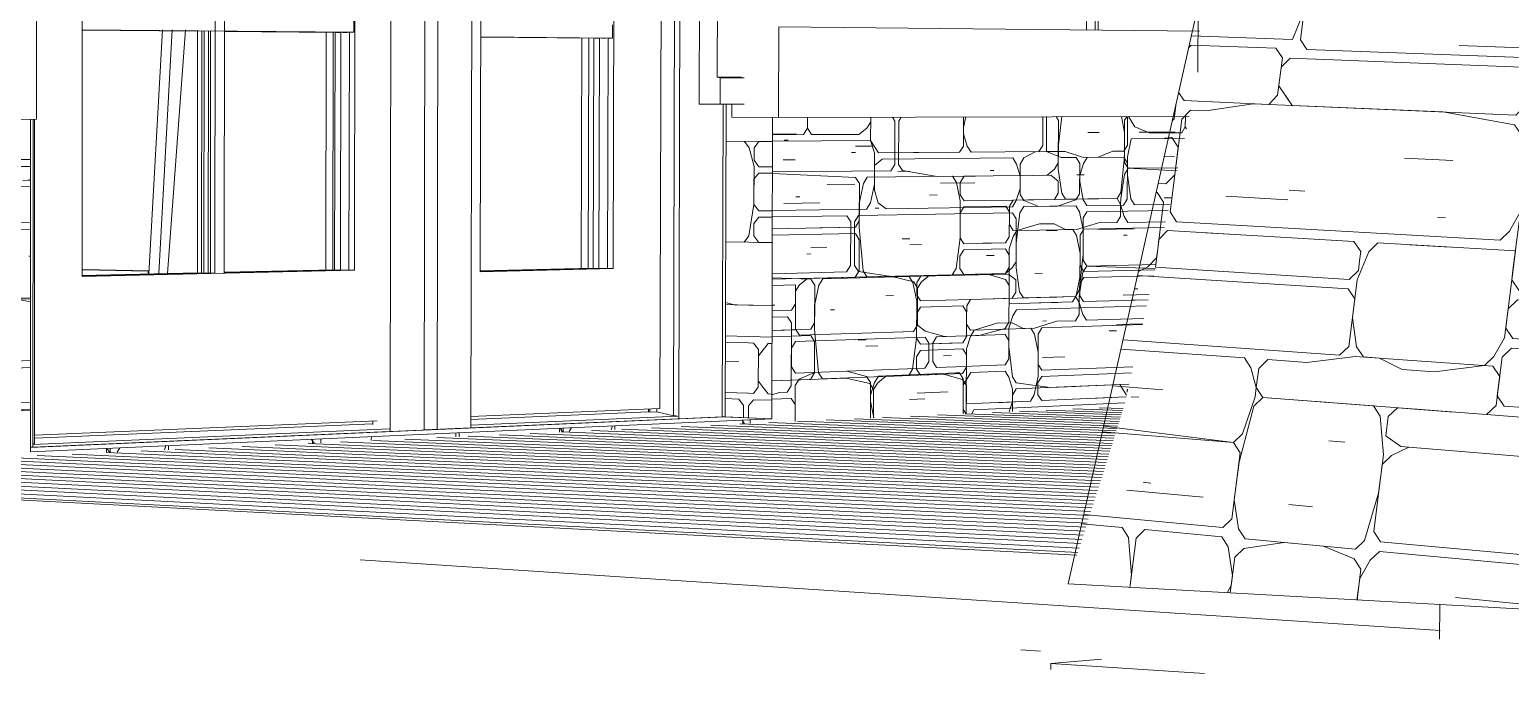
# Model space of a CAD drawing. Header units: inches. Extents: x 490.8 to 498.2, y -67.1 to -6.9.
# Drawn here: x 494.7023 to 494.9301, y -56.2686 to -56.1696 of the extents above; entities that cross this region are included whole.
import ezdxf

# ---------------------------------------------------------------- set-up
doc = ezdxf.new("R2010")
doc.units = ezdxf.units.IN
doc.header["$MEASUREMENT"] = 0
for name, color, linetype, lineweight in [('A-DOOR', 31, 'Continuous', 13), ('A-DOOR-FRAM', 31, 'Continuous', 9), ('A-DOOR-GLAZ', 31, 'Continuous', 9), ('A-FLOR', 192, 'Continuous', 13), ('A-FLOR-PATT', 8, 'Continuous', 13), ('A-GLAZ', 151, 'Continuous', 13), ('A-PART', 2, 'Continuous', 9), ('A-WALL', 113, 'Continuous', 13), ('A-WALL-PATT', 111, 'Continuous', 13), ('C-TOPO', 7, 'Continuous', 9), ('I-FURN', 30, 'Continuous', 9), ('L-SITE-WALL', 31, 'Continuous', 13), ('S-COLS', 52, 'Continuous', 9), ('S-FNDN', 32, 'Continuous', 13)]:
    doc.layers.add(name, color=color, linetype=linetype, lineweight=lineweight)

# ---------------------------------------------------------------- blocks, each defined once
blk = doc.blocks.new('FP_35-Back Patio1')
at = {"layer": 'A-FLOR-PATT', "lineweight": 9}
for p, q in [((64.78978, -56.22945), (64.83016, -56.23095)), ((64.7941, -56.22925), (64.83027, -56.23059)), ((64.79838, -56.22906), (64.83038, -56.23024)), ((64.80263, -56.22887), (64.83049, -56.22988)), ((64.80684, -56.22868), (64.8306, -56.22954)), ((64.81102, -56.22849), (64.83071, -56.2292)), ((64.81517, -56.2283), (64.83082, -56.22886)), ((64.81929, -56.22811), (64.83092, -56.22853)), ((64.82338, -56.22793), (64.83103, -56.2282)), ((64.82743, -56.22775), (64.83113, -56.22788)), ((64.73993, -56.2317), (64.82878, -56.23531)), ((64.74465, -56.23148), (64.82891, -56.23488)), ((64.74933, -56.23127), (64.82905, -56.23446)), ((64.75397, -56.23106), (64.82918, -56.23405)), ((64.75858, -56.23086), (64.82931, -56.23364)), ((64.76314, -56.23065), (64.82943, -56.23324)), ((64.76767, -56.23044), (64.82956, -56.23284)), ((64.77217, -56.23024), (64.82968, -56.23245)), ((64.77662, -56.23004), (64.8298, -56.23207)), ((64.78104, -56.22984), (64.82992, -56.23169)), ((64.78543, -56.22964), (64.83004, -56.23132)), ((64.69047, -56.23393), (64.8273, -56.23997)), ((64.69561, -56.2337), (64.82746, -56.23946)), ((64.7007, -56.23347), (64.82762, -56.23897)), ((64.70575, -56.23324), (64.82777, -56.23849)), ((64.71076, -56.23301), (64.82792, -56.23801)), ((64.71573, -56.23279), (64.82807, -56.23754)), ((64.72065, -56.23257), (64.82822, -56.23708)), ((64.72553, -56.23235), (64.82836, -56.23663)), ((64.73037, -56.23213), (64.8285, -56.23618)), ((64.73517, -56.23191), (64.82864, -56.23574)), ((64.63651, -56.23637), (64.82555, -56.24549)), ((64.64213, -56.23611), (64.82574, -56.24489)), ((64.64769, -56.23586), (64.82593, -56.2443)), ((64.65321, -56.23561), (64.82611, -56.24373)), ((64.65867, -56.23537), (64.82629, -56.24316)), ((64.66409, -56.23512), (64.82647, -56.2426)), ((64.66946, -56.23488), (64.82664, -56.24206)), ((64.67478, -56.23464), (64.82681, -56.24152)), ((64.68006, -56.2344), (64.82698, -56.24099)), ((64.68529, -56.23417), (64.82714, -56.24048)), ((64.59528, -56.23819), (64.82412, -56.25001)), ((64.60172, -56.23794), (64.82434, -56.24932)), ((64.60765, -56.23767), (64.82455, -56.24865)), ((64.61353, -56.23741), (64.82476, -56.24799)), ((64.61936, -56.23714), (64.82496, -56.24735)), ((64.62513, -56.23688), (64.82516, -56.24672)), ((64.63085, -56.23662), (64.82536, -56.2461))]:
    blk.add_line(p, q, dxfattribs=at)
blk = doc.blocks.new('FP_40-Back Patio1')
at = {"layer": 'A-WALL-PATT', "lineweight": 9}
for p, q in [((64.78254, -56.18312), (64.78254, -56.18481)), ((64.79167, -56.18477), (64.79228, -56.18381)), ((64.79228, -56.18309), (64.79227, -56.18669)), ((64.79228, -56.18309), (64.79228, -56.18381)), ((64.80656, -56.18306), (64.80654, -56.18755)), ((64.8069, -56.18305), (64.80656, -56.18471)), ((64.81874, -56.18746), (64.81876, -56.18302)), ((64.81933, -56.18302), (64.81931, -56.18839)), ((64.83179, -56.18299), (64.83178, -56.18738)), ((64.83193, -56.18299), (64.83235, -56.18368)), ((64.83235, -56.18368), (64.83291, -56.1846)), ((64.84068, -56.18297), (64.84067, -56.18457)), ((64.78192, -56.18578), (64.7772, -56.1858)), ((64.78254, -56.18481), (64.78192, -56.18578)), ((64.78254, -56.18481), (64.78315, -56.18577)), ((64.79046, -56.18574), (64.78315, -56.18577)), ((64.79167, -56.18477), (64.79046, -56.18574)), ((64.80656, -56.18471), (64.80655, -56.18566)), ((64.80655, -56.18566), (64.80713, -56.18754)), ((64.83513, -56.18551), (64.83291, -56.1846)), ((64.84012, -56.18549), (64.83513, -56.18551)), ((64.84067, -56.18457), (64.84012, -56.18549)), ((64.84067, -56.18457), (64.84086, -56.18489)), ((64.77719, -56.18677), (64.79227, -56.18669)), ((64.79227, -56.18669), (64.79346, -56.18859)), ((64.79227, -56.18669), (64.79286, -56.1886)), ((64.79346, -56.18859), (64.80595, -56.1885)), ((64.80595, -56.1885), (64.79885, -56.18855)), ((64.80654, -56.18755), (64.80595, -56.1885)), ((64.80713, -56.18754), (64.80771, -56.18848)), ((64.80771, -56.18848), (64.81816, -56.1884)), ((64.81758, -56.18841), (64.81585, -56.18936)), ((64.81931, -56.18839), (64.81758, -56.18841)), ((64.81758, -56.18841), (64.81816, -56.1884)), ((64.81816, -56.1884), (64.81874, -56.18746)), ((64.81931, -56.18839), (64.82217, -56.18837)), ((64.82159, -56.18931), (64.81931, -56.18839)), ((64.82217, -56.18837), (64.82501, -56.18928)), ((64.82727, -56.18926), (64.82953, -56.18832)), ((64.82953, -56.18832), (64.83121, -56.1883)), ((64.83121, -56.1883), (64.83178, -56.18738)), ((64.83234, -56.18645), (64.83177, -56.18922)), ((64.83234, -56.18645), (64.84052, -56.1864)), ((64.65809, -56.18962), (64.66307, -56.18958)), ((64.65885, -56.19069), (64.66307, -56.19066)), ((64.77882, -56.18967), (64.78068, -56.18966)), ((64.79286, -56.1886), (64.79284, -56.19338)), ((64.79285, -56.19051), (64.79284, -56.19434)), ((64.79406, -56.18954), (64.79285, -56.19051)), ((64.79406, -56.18954), (64.81412, -56.18937)), ((64.81412, -56.18937), (64.81469, -56.19031)), ((64.81469, -56.19031), (64.81526, -56.19217)), ((64.81527, -56.1903), (64.81525, -56.19499)), ((64.81527, -56.1903), (64.81585, -56.18936)), ((64.82387, -56.18929), (64.82159, -56.18931)), ((64.82387, -56.18929), (64.82443, -56.19021)), ((64.82441, -56.19486), (64.82443, -56.19021)), ((64.825, -56.19021), (64.82443, -56.19207)), ((64.825, -56.19021), (64.82557, -56.18928)), ((64.82501, -56.18928), (64.82727, -56.18926)), ((64.83121, -56.18923), (64.82557, -56.18928)), ((64.83121, -56.18923), (64.83176, -56.19015)), ((64.83174, -56.19568), (64.83176, -56.19015)), ((64.83177, -56.18922), (64.83176, -56.19199)), ((64.83734, -56.18918), (64.839, -56.18916)), ((64.66189, -56.19281), (64.66307, -56.1928)), ((64.79645, -56.19143), (64.79825, -56.19141)), ((64.81063, -56.19129), (64.81121, -56.19128)), ((64.81526, -56.19217), (64.81526, -56.19405)), ((64.82443, -56.19207), (64.82442, -56.193)), ((64.82442, -56.193), (64.82498, -56.19578)), ((64.83176, -56.19199), (64.8323, -56.19567)), ((64.78557, -56.19347), (64.78982, -56.19342)), ((64.79284, -56.19338), (64.79223, -56.19626)), ((64.79284, -56.19434), (64.79344, -56.19624)), ((64.80299, -56.19326), (64.80828, -56.1932)), ((64.81526, -56.19405), (64.81467, -56.19593)), ((64.81525, -56.19499), (64.81583, -56.19591)), ((64.82384, -56.1958), (64.82441, -56.19486)), ((64.77716, -56.19745), (64.79163, -56.19723)), ((64.79223, -56.19626), (64.79163, -56.19723)), ((64.79344, -56.19624), (64.79464, -56.19718)), ((64.79464, -56.19718), (64.81409, -56.19688)), ((64.81467, -56.19593), (64.81409, -56.19688)), ((64.81524, -56.1978), (64.81582, -56.19685)), ((64.82384, -56.19673), (64.81582, -56.19685)), ((64.81583, -56.19591), (64.81812, -56.19682)), ((64.81812, -56.19682), (64.82099, -56.19677)), ((64.82099, -56.19677), (64.82384, -56.1958)), ((64.82384, -56.19673), (64.8244, -56.19765)), ((64.8244, -56.19765), (64.82496, -56.20042)), ((64.82497, -56.19857), (64.82554, -56.19763)), ((64.82498, -56.19578), (64.82554, -56.1967)), ((64.82554, -56.1967), (64.83118, -56.19661)), ((64.82554, -56.19763), (64.83803, -56.19742)), ((64.83118, -56.19661), (64.83174, -56.19568)), ((64.83285, -56.19659), (64.8323, -56.19567)), ((64.83285, -56.19659), (64.83824, -56.1965)), ((64.65961, -56.19928), (64.66307, -56.19923)), ((64.77716, -56.19842), (64.7886, -56.19824)), ((64.7886, -56.19824), (64.7892, -56.19919)), ((64.7892, -56.19919), (64.78918, -56.2059)), ((64.7898, -56.19917), (64.78978, -56.20589)), ((64.79041, -56.19821), (64.7898, -56.19917)), ((64.79041, -56.19821), (64.81408, -56.19782)), ((64.81408, -56.19782), (64.81466, -56.19874)), ((64.81466, -56.19874), (64.81463, -56.20531)), ((64.81524, -56.1978), (64.81464, -56.20249)), ((64.82494, -56.20506), (64.82497, -56.19857)), ((64.65427, -56.20044), (64.66306, -56.2003)), ((64.81926, -56.20053), (64.82097, -56.2005)), ((64.82496, -56.20042), (64.82494, -56.20413)), ((64.82722, -56.20038), (64.83284, -56.20027)), ((64.83115, -56.20123), (64.83171, -56.20122)), ((64.78247, -56.20413), (64.78309, -56.20412)), ((64.78309, -56.20315), (64.78554, -56.2031)), ((64.81464, -56.20249), (64.81463, -56.20624)), ((64.82494, -56.20413), (64.82435, -56.20972)), ((64.78918, -56.2059), (64.78857, -56.20688)), ((64.78978, -56.20589), (64.79038, -56.20683)), ((64.81289, -56.20722), (64.81405, -56.20626)), ((64.81463, -56.20531), (64.81405, -56.20626)), ((64.81463, -56.20624), (64.81519, -56.20997)), ((64.82493, -56.20692), (64.8255, -56.20598)), ((64.8255, -56.20598), (64.82494, -56.20506)), ((64.8255, -56.20598), (64.83616, -56.20572)), ((64.83602, -56.20634), (64.8255, -56.20598)), ((64.77713, -56.20716), (64.78857, -56.20688)), ((64.78307, -56.20798), (64.77713, -56.20779)), ((64.78307, -56.20798), (64.78368, -56.20893)), ((64.78366, -56.21471), (64.78368, -56.20893)), ((64.7843, -56.20891), (64.78367, -56.21182)), ((64.7843, -56.20891), (64.78491, -56.20793)), ((64.79819, -56.20759), (64.78491, -56.20793)), ((64.79038, -56.20683), (64.7958, -56.20765)), ((64.7958, -56.20765), (64.80175, -56.2075)), ((64.79819, -56.20759), (64.79878, -56.20853)), ((64.79936, -56.21137), (64.79878, -56.20853)), ((64.79937, -56.20851), (64.79997, -56.20755)), ((64.79937, -56.21042), (64.79937, -56.20851)), ((64.79997, -56.20755), (64.81347, -56.20721)), ((64.81056, -56.20728), (64.81289, -56.20722)), ((64.81347, -56.20721), (64.81462, -56.20812)), ((64.81462, -56.20812), (64.81461, -56.20999)), ((64.81751, -56.20711), (64.81866, -56.20708)), ((64.82493, -56.20692), (64.82435, -56.21065)), ((64.66306, -56.21101), (64.64733, -56.2114)), ((64.66112, -56.21106), (64.66306, -56.21101)), ((64.79459, -56.21055), (64.79579, -56.21052)), ((64.79937, -56.21042), (64.79996, -56.21135)), ((64.79996, -56.21135), (64.80763, -56.21113)), ((64.80763, -56.21113), (64.80704, -56.21209)), ((64.82378, -56.21066), (64.80763, -56.21113)), ((64.81403, -56.21094), (64.80997, -56.21106)), ((64.81113, -56.21103), (64.81287, -56.21098)), ((64.81461, -56.20999), (64.81403, -56.21094)), ((64.81519, -56.20997), (64.81577, -56.21089)), ((64.81577, -56.21089), (64.82378, -56.21066)), ((64.81921, -56.21079), (64.82093, -56.21075)), ((64.82378, -56.21066), (64.82435, -56.20972)), ((64.82434, -56.21158), (64.82378, -56.21066)), ((64.82435, -56.21065), (64.82434, -56.21158)), ((64.83111, -56.21045), (64.83512, -56.21034)), ((64.8328, -56.20948), (64.83335, -56.20947)), ((64.77712, -56.21201), (64.77752, -56.21199)), ((64.78367, -56.21182), (64.78366, -56.21567)), ((64.78611, -56.21271), (64.78672, -56.21269)), ((64.79934, -56.21707), (64.79936, -56.21137)), ((64.79936, -56.21327), (64.79934, -56.21707)), ((64.79936, -56.21327), (64.79995, -56.2123)), ((64.80645, -56.21211), (64.79995, -56.2123)), ((64.80645, -56.21211), (64.80703, -56.21303)), ((64.80702, -56.21681), (64.80703, -56.21303)), ((64.80704, -56.21209), (64.80703, -56.21398)), ((64.80703, -56.21398), (64.80703, -56.21303)), ((64.82434, -56.21343), (64.82376, -56.21438)), ((64.82434, -56.2125), (64.82434, -56.21158)), ((64.82434, -56.21158), (64.8249, -56.21341)), ((64.82434, -56.2125), (64.82434, -56.21343)), ((64.8249, -56.21341), (64.82547, -56.21432)), ((64.7771, -56.21589), (64.78305, -56.21569)), ((64.7775, -56.21587), (64.78059, -56.21577)), ((64.78366, -56.21471), (64.78305, -56.21569)), ((64.78366, -56.21567), (64.78425, -56.2224)), ((64.80703, -56.21398), (64.80703, -56.21492)), ((64.80703, -56.21492), (64.80761, -56.21584)), ((64.80761, -56.21584), (64.81169, -56.21571)), ((64.80761, -56.21679), (64.80819, -56.21582)), ((64.80819, -56.21582), (64.8117, -56.21477)), ((64.81747, -56.21552), (64.81169, -56.21571)), ((64.8117, -56.21477), (64.81402, -56.21469)), ((64.81402, -56.21469), (64.81575, -56.21557)), ((64.81575, -56.21557), (64.8169, -56.21553)), ((64.8169, -56.21553), (64.81747, -56.21645)), ((64.82092, -56.21447), (64.81747, -56.21552)), ((64.81804, -56.21643), (64.81862, -56.21548)), ((64.81862, -56.21548), (64.83407, -56.21496)), ((64.82376, -56.21438), (64.82092, -56.21447)), ((64.82547, -56.21432), (64.83428, -56.21404)), ((64.7771, -56.21686), (64.78305, -56.21666)), ((64.78305, -56.21666), (64.78365, -56.2176)), ((64.78364, -56.22242), (64.78365, -56.2176)), ((64.79035, -56.21737), (64.79156, -56.21733)), ((64.79873, -56.22184), (64.79934, -56.21707)), ((64.79934, -56.21707), (64.79993, -56.218)), ((64.79993, -56.218), (64.80643, -56.21777)), ((64.8029, -56.21789), (64.80584, -56.21779)), ((64.80643, -56.21777), (64.80702, -56.21681)), ((64.80761, -56.21679), (64.80701, -56.21869)), ((64.81747, -56.21645), (64.81803, -56.21923)), ((64.81804, -56.21643), (64.81803, -56.2211)), ((64.79155, -56.21829), (64.79336, -56.21823)), ((64.79933, -56.21992), (64.79993, -56.21895)), ((64.79933, -56.21992), (64.79933, -56.22182)), ((64.79993, -56.21895), (64.80643, -56.21871)), ((64.80348, -56.21977), (64.80466, -56.21972)), ((64.80643, -56.21871), (64.80701, -56.21964)), ((64.80701, -56.21869), (64.80698, -56.22718)), ((64.807, -56.22152), (64.80701, -56.21964)), ((64.81803, -56.21923), (64.81802, -56.22296)), ((64.78364, -56.22242), (64.78302, -56.22341)), ((64.78425, -56.2224), (64.78486, -56.22334)), ((64.79454, -56.22296), (64.80347, -56.2226)), ((64.79873, -56.22184), (64.79813, -56.22281)), ((64.79933, -56.22182), (64.79992, -56.22274)), ((64.79992, -56.22274), (64.80641, -56.22249)), ((64.80347, -56.2226), (64.80641, -56.22343)), ((64.807, -56.22152), (64.80641, -56.22249)), ((64.81803, -56.2211), (64.8186, -56.22201)), ((64.81859, -56.22294), (64.8324, -56.22239)), ((64.8186, -56.22201), (64.83261, -56.22146)), ((64.77708, -56.22364), (64.78851, -56.22319)), ((64.77708, -56.22364), (64.78302, -56.22341)), ((64.78486, -56.22334), (64.79813, -56.22281)), ((64.78851, -56.22319), (64.79214, -56.22401)), ((64.79214, -56.22401), (64.79273, -56.22494)), ((64.79273, -56.22494), (64.79272, -56.22931)), ((64.79334, -56.22396), (64.79273, -56.22494)), ((64.79273, -56.22494), (64.79273, -56.22589)), ((64.79334, -56.22396), (64.79454, -56.22296)), ((64.80641, -56.22343), (64.80699, -56.22435)), ((64.80699, -56.22529), (64.80699, -56.22435)), ((64.81802, -56.22296), (64.81743, -56.22579)), ((64.81801, -56.2239), (64.81859, -56.22294)), ((64.81801, -56.22483), (64.81801, -56.2239)), ((64.81801, -56.22483), (64.81801, -56.22576)), ((64.79272, -56.22931), (64.79273, -56.22589)), ((64.80699, -56.22529), (64.80697, -56.22867)), ((64.80698, -56.22718), (64.81685, -56.22675)), ((64.83135, -56.22703), (64.80815, -56.22807)), ((64.81165, -56.22698), (64.81455, -56.22685)), ((64.81685, -56.22675), (64.81743, -56.22579)), ((64.81801, -56.22576), (64.81858, -56.22667)), ((64.81858, -56.22667), (64.83156, -56.2261)), ((64.82598, -56.22635), (64.82936, -56.2262)), ((64.64733, -56.22875), (64.66305, -56.22813)), ((64.6596, -56.22827), (64.66305, -56.22813)), ((64.80815, -56.22807), (64.80781, -56.22863)), ((64.729, -56.23159), (64.72899, -56.23219)), ((64.72899, -56.23219), (64.729, -56.23159)), ((64.74496, -56.23088), (64.74496, -56.23147)), ((64.74627, -56.23083), (64.74589, -56.23143)), ((64.77249, -56.22966), (64.77285, -56.23021)), ((64.77374, -56.22959), (64.77373, -56.23017)), ((64.67532, -56.23398), (64.67532, -56.23462)), ((64.6768, -56.23393), (64.67637, -56.23457)), ((64.70629, -56.23262), (64.7067, -56.2332)), ((64.70769, -56.23254), (64.70769, -56.23315))]:
    blk.add_line(p, q, dxfattribs=at)
blk = doc.blocks.new('FP_43-Back Patio1')
at = {"layer": 'A-WALL-PATT', "lineweight": 9}
for p, q in [((64.84819, -56.16652), (64.84701, -56.16648)), ((64.85716, -56.17115), (64.85891, -56.16688)), ((64.85836, -56.1712), (64.85899, -56.16624)), ((64.85891, -56.16688), (64.85899, -56.16624)), ((64.87101, -56.16728), (64.86858, -56.1672)), ((64.84118, -56.17243), (64.84159, -56.17202)), ((64.85459, -56.1725), (64.84159, -56.17202)), ((64.85716, -56.17115), (64.8416, -56.17059)), ((64.8556, -56.17399), (64.85459, -56.1725)), ((64.85938, -56.17268), (64.85836, -56.1712)), ((64.89531, -56.17253), (64.88278, -56.17208)), ((64.89525, -56.17105), (64.89424, -56.17101)), ((64.8556, -56.17399), (64.85487, -56.17974)), ((64.8568, -56.17403), (64.85542, -56.17543)), ((64.89243, -56.1754), (64.8568, -56.17403)), ((64.89536, -56.17402), (64.85938, -56.17268)), ((64.8935, -56.17693), (64.89243, -56.1754)), ((64.8935, -56.17693), (64.89295, -56.18136)), ((64.89477, -56.17697), (64.89313, -56.17988)), ((64.89477, -56.17697), (64.89545, -56.1763)), ((64.8405, -56.18056), (64.83964, -56.17929)), ((64.85708, -56.18129), (64.85505, -56.1783)), ((64.83896, -56.18336), (64.83927, -56.18094)), ((64.85349, -56.18113), (64.8405, -56.18056)), ((64.85111, -56.18103), (64.84384, -56.18214)), ((64.88025, -56.1823), (64.85111, -56.18103)), ((64.85487, -56.17974), (64.85349, -56.18113)), ((64.85708, -56.18129), (64.85607, -56.17979)), ((64.8915, -56.18279), (64.85708, -56.18129)), ((64.89295, -56.18136), (64.8915, -56.18279)), ((64.89313, -56.17988), (64.89276, -56.18284)), ((64.83832, -56.19767), (64.84013, -56.18341)), ((64.83896, -56.18336), (64.83866, -56.18367)), ((64.84149, -56.18204), (64.84013, -56.18341)), ((64.84384, -56.18214), (64.84149, -56.18204)), ((64.88025, -56.1823), (64.87162, -56.18192)), ((64.89132, -56.18427), (64.88025, -56.1823)), ((64.89276, -56.18284), (64.89366, -56.18586)), ((64.8381, -56.18618), (64.8386, -56.18621)), ((64.83959, -56.18769), (64.8386, -56.18621)), ((64.89239, -56.1858), (64.89132, -56.18427)), ((64.89273, -56.19327), (64.89239, -56.1858)), ((64.89474, -56.1874), (64.89366, -56.18586)), ((64.83904, -56.19196), (64.83959, -56.18769)), ((64.89474, -56.1874), (64.89587, -56.18745)), ((64.88181, -56.18975), (64.87439, -56.18939)), ((64.8931, -56.1903), (64.89254, -56.19475)), ((64.8931, -56.1903), (64.89455, -56.18888)), ((64.89592, -56.18895), (64.89455, -56.18888)), ((64.83769, -56.19333), (64.83904, -56.19196)), ((64.83635, -56.19469), (64.83619, -56.19468)), ((64.83733, -56.19618), (64.83635, -56.19469)), ((64.83769, -56.19333), (64.8365, -56.19327)), ((64.85645, -56.19578), (64.84692, -56.19526)), ((64.85904, -56.19446), (64.85664, -56.19434)), ((64.89217, -56.19772), (64.89273, -56.19327)), ((64.89362, -56.1963), (64.89254, -56.19475)), ((64.83642, -56.20331), (64.83733, -56.19618)), ((64.8393, -56.19916), (64.83832, -56.19767)), ((64.89624, -56.19747), (64.89344, -56.19778)), ((64.89362, -56.1963), (64.8962, -56.19644)), ((64.8393, -56.19916), (64.88909, -56.20202)), ((64.88071, -56.19858), (64.87946, -56.19851)), ((64.89054, -56.20061), (64.89217, -56.19772)), ((64.89106, -56.20662), (64.89199, -56.1992)), ((64.89199, -56.1992), (64.89344, -56.19778)), ((64.8366, -56.20188), (64.83642, -56.20331)), ((64.8366, -56.20188), (64.83795, -56.20052)), ((64.86661, -56.2022), (64.83795, -56.20052)), ((64.85094, -56.20128), (64.84382, -56.20087)), ((64.86764, -56.20373), (64.86661, -56.2022)), ((64.88909, -56.20202), (64.89054, -56.20061)), ((64.83606, -56.20616), (64.83642, -56.20331)), ((64.83642, -56.20331), (64.83624, -56.20473)), ((64.86709, -56.20811), (64.86887, -56.2038)), ((64.86746, -56.20519), (64.86764, -56.20373)), ((64.87027, -56.20241), (64.86887, -56.2038)), ((64.89143, -56.20365), (64.87027, -56.20241)), ((64.8814, -56.20306), (64.8752, -56.2027)), ((64.88976, -56.21701), (64.89143, -56.20365)), ((64.83489, -56.20609), (64.83346, -56.20682)), ((64.83624, -56.20473), (64.83489, -56.20609)), ((64.86587, -56.20803), (64.83606, -56.20616)), ((64.86728, -56.20665), (64.86587, -56.20803)), ((64.86746, -56.20519), (64.86728, -56.20665)), ((64.89106, -56.20662), (64.89087, -56.2081)), ((64.86569, -56.20949), (64.83332, -56.20742)), ((64.86636, -56.21395), (64.86709, -56.20811)), ((64.89195, -56.20967), (64.89087, -56.2081)), ((64.86672, -56.21103), (64.86569, -56.20949)), ((64.8658, -56.21833), (64.86672, -56.21103)), ((64.89032, -56.21256), (64.89177, -56.21115)), ((64.89677, -56.21147), (64.89177, -56.21115)), ((64.89675, -56.21114), (64.89195, -56.20967)), ((64.89032, -56.21256), (64.88995, -56.21553)), ((64.86702, -56.21841), (64.86636, -56.21395)), ((64.89102, -56.2171), (64.88995, -56.21553)), ((64.89693, -56.21599), (64.89502, -56.21586)), ((64.8644, -56.2197), (64.8311, -56.21733)), ((64.88813, -56.21989), (64.88976, -56.21701)), ((64.89699, -56.2175), (64.89102, -56.2171)), ((64.84975, -56.22011), (64.83078, -56.21874)), ((64.85076, -56.22165), (64.84975, -56.22011)), ((64.85196, -56.22173), (64.85334, -56.22037)), ((64.85334, -56.22037), (64.85936, -56.22081)), ((64.85936, -56.22081), (64.86684, -56.21987)), ((64.8658, -56.21833), (64.8644, -56.2197)), ((64.86684, -56.21987), (64.87918, -56.22075)), ((64.86806, -56.21996), (64.86702, -56.21841)), ((64.87052, -56.22014), (64.86806, -56.21996)), ((64.87403, -56.22187), (64.87052, -56.22014)), ((64.88813, -56.21989), (64.88668, -56.22129)), ((64.88939, -56.21998), (64.88865, -56.22593)), ((64.89084, -56.21858), (64.88939, -56.21998)), ((64.89705, -56.21901), (64.89084, -56.21858)), ((64.89705, -56.21901), (64.8921, -56.21867)), ((64.85159, -56.22463), (64.85076, -56.22165)), ((64.85177, -56.22318), (64.85196, -56.22173)), ((64.87899, -56.22223), (64.87403, -56.22187)), ((64.88668, -56.22129), (64.87899, -56.22223)), ((64.88794, -56.22138), (64.87918, -56.22075)), ((64.88902, -56.22295), (64.88794, -56.22138)), ((64.8372, -56.22499), (64.82951, -56.2244)), ((64.85141, -56.22608), (64.85159, -56.22463)), ((64.85177, -56.22318), (64.85159, -56.22463)), ((64.85159, -56.22463), (64.8526, -56.22617)), ((64.88846, -56.22741), (64.88883, -56.22444)), ((64.88883, -56.22444), (64.88865, -56.22593)), ((64.88883, -56.22444), (64.88902, -56.22295)), ((64.83351, -56.22615), (64.83234, -56.22606)), ((64.84948, -56.23177), (64.85141, -56.22608)), ((64.8526, -56.22617), (64.85122, -56.22753)), ((64.8526, -56.22617), (64.88701, -56.2288)), ((64.86959, -56.22747), (64.8526, -56.22617)), ((64.86226, -56.22691), (64.85862, -56.22663)), ((64.88972, -56.22751), (64.88865, -56.22593)), ((64.84893, -56.23612), (64.85122, -56.22753)), ((64.87064, -56.22903), (64.86959, -56.22747)), ((64.87113, -56.23501), (64.87064, -56.22903)), ((64.8715, -56.23207), (64.87187, -56.22913)), ((64.87187, -56.22913), (64.87329, -56.22775)), ((64.87329, -56.22775), (64.88199, -56.22842)), ((64.87949, -56.22823), (64.87577, -56.22794)), ((64.88701, -56.2288), (64.88846, -56.22741)), ((64.89744, -56.2296), (64.88701, -56.2288)), ((64.88972, -56.22751), (64.89739, -56.22809)), ((64.8481, -56.23312), (64.82792, -56.23147)), ((64.82811, -56.23061), (64.8481, -56.23312)), ((64.84948, -56.23177), (64.8481, -56.23312)), ((64.8481, -56.23312), (64.84911, -56.23467)), ((64.86518, -56.23304), (64.86274, -56.23285)), ((64.87379, -56.23374), (64.8715, -56.23207)), ((64.87502, -56.23384), (64.87237, -56.23511)), ((64.89767, -56.23567), (64.87379, -56.23374)), ((64.88, -56.23424), (64.87502, -56.23384)), ((64.84911, -56.23467), (64.84782, -56.24481)), ((64.84819, -56.24191), (64.84893, -56.23612)), ((64.87039, -56.2409), (64.87113, -56.23501)), ((64.87095, -56.23648), (64.87237, -56.23511)), ((64.86965, -56.24678), (64.87095, -56.23648)), ((64.84343, -56.24149), (64.83168, -56.24045)), ((64.83537, -56.23933), (64.8342, -56.23922)), ((64.86823, -56.24814), (64.87039, -56.2409)), ((64.84883, -56.24637), (64.84819, -56.24191)), ((64.86023, -56.24297), (64.8566, -56.24265)), ((64.84645, -56.24615), (64.82506, -56.24419)), ((64.84782, -56.24481), (64.84645, -56.24615)), ((64.83095, -56.24618), (64.82475, -56.2456)), ((64.83095, -56.24618), (64.83194, -56.24772)), ((64.83237, -56.25357), (64.83194, -56.24772)), ((64.83446, -56.2465), (64.8331, -56.24783)), ((64.84626, -56.24759), (64.83446, -56.2465)), ((64.84727, -56.24916), (64.84626, -56.24759)), ((64.84985, -56.24793), (64.84884, -56.24637)), ((64.8707, -56.24837), (64.86965, -56.24678)), ((64.8331, -56.24783), (64.83214, -56.25538)), ((64.84792, -56.25362), (64.84727, -56.24915)), ((64.84966, -56.24938), (64.84828, -56.25072)), ((64.85586, -56.24848), (64.84966, -56.24938)), ((64.84985, -56.24793), (64.86682, -56.2495)), ((64.86193, -56.24905), (64.85586, -56.24848)), ((64.86664, -56.25097), (64.86193, -56.24905)), ((64.86823, -56.24814), (64.86682, -56.2495)), ((64.8691, -56.2512), (64.87051, -56.24984)), ((64.8983, -56.25242), (64.87051, -56.24984)), ((64.89824, -56.25089), (64.8707, -56.24837)), ((64.84828, -56.25072), (64.84758, -56.25623)), ((64.86768, -56.25256), (64.86664, -56.25097)), ((64.86749, -56.25403), (64.8691, -56.2512)), ((64.83214, -56.25538), (64.83237, -56.25357)), ((64.84773, -56.25507), (64.84792, -56.25362)), ((64.86708, -56.25731), (64.86768, -56.25256)), ((64.86712, -56.25697), (64.86749, -56.25403)), ((64.8471, -56.25621), (64.84773, -56.25507)), ((64.86722, -56.25732), (64.86712, -56.25697)), ((64.89362, -56.25805), (64.88222, -56.25695))]:
    blk.add_line(p, q, dxfattribs=at)
blk = doc.blocks.new('FP_55-Back Patio1')
at = {"layer": 'A-PART'}
for p, q in [((64.79562, -56.18308), (64.796, -56.18369)), ((64.796, -56.18369), (64.79597, -56.19037)), ((64.7966, -56.18369), (64.79657, -56.19037)), ((64.79698, -56.18308), (64.7966, -56.18369)), ((64.82079, -56.18302), (64.82115, -56.18362)), ((64.82115, -56.18362), (64.82113, -56.19014)), ((64.82169, -56.18302), (64.82114, -56.18734)), ((64.83085, -56.18299), (64.83133, -56.18543)), ((64.83131, -56.19005), (64.83134, -56.18358)), ((64.83134, -56.18358), (64.8317, -56.18299)), ((64.7772, -56.18569), (64.78081, -56.18568)), ((64.8257, -56.18546), (64.8274, -56.18545)), ((64.83133, -56.18543), (64.83132, -56.18912)), ((64.83357, -56.18542), (64.83912, -56.18539)), ((64.77895, -56.18665), (64.77957, -56.18665)), ((64.78935, -56.18852), (64.78996, -56.18851)), ((64.78996, -56.18755), (64.79238, -56.18754)), ((64.82114, -56.18734), (64.82112, -56.19107)), ((64.83746, -56.18632), (64.83801, -56.18632)), ((64.79597, -56.19037), (64.79537, -56.19133)), ((64.79657, -56.19037), (64.79717, -56.19132)), ((64.82113, -56.19014), (64.82055, -56.19108)), ((64.83132, -56.18912), (64.83073, -56.19467)), ((64.83187, -56.19096), (64.83131, -56.19005)), ((64.66279, -56.19268), (64.66307, -56.19272)), ((64.77718, -56.19152), (64.79537, -56.19133)), ((64.78995, -56.19235), (64.77718, -56.19177)), ((64.78995, -56.19235), (64.79055, -56.1933)), ((64.79115, -56.19329), (64.79176, -56.19233)), ((64.80488, -56.19218), (64.79176, -56.19233)), ((64.79717, -56.19132), (64.80252, -56.19221)), ((64.80252, -56.19221), (64.8084, -56.19215)), ((64.80488, -56.19218), (64.80546, -56.19312)), ((64.80604, -56.19501), (64.80605, -56.19312)), ((64.80605, -56.19312), (64.80664, -56.19217)), ((64.80664, -56.19217), (64.81998, -56.19202)), ((64.81711, -56.19205), (64.8194, -56.19202)), ((64.8194, -56.19202), (64.82055, -56.19108)), ((64.81998, -56.19202), (64.82112, -56.19294)), ((64.82112, -56.19294), (64.82111, -56.1948)), ((64.82112, -56.19107), (64.82168, -56.19479)), ((64.82397, -56.19197), (64.8251, -56.19196)), ((64.8313, -56.19189), (64.83073, -56.19559)), ((64.8313, -56.19189), (64.83187, -56.19096)), ((64.83187, -56.19096), (64.8395, -56.19089)), ((64.8394, -56.19133), (64.83187, -56.19096)), ((64.66307, -56.19375), (64.65595, -56.19383)), ((64.78078, -56.19535), (64.78139, -56.19535)), ((64.79053, -56.19905), (64.79055, -56.1933)), ((64.79115, -56.19329), (64.79054, -56.19618)), ((64.80132, -56.19507), (64.80251, -56.19506)), ((64.80604, -56.19595), (64.80546, -56.19312)), ((64.80604, -56.19501), (64.80663, -56.19594)), ((64.82111, -56.1948), (64.82053, -56.19574)), ((64.82168, -56.19479), (64.82225, -56.19572)), ((64.83017, -56.1956), (64.83073, -56.19467)), ((64.77892, -56.19635), (64.78446, -56.19627)), ((64.79054, -56.19618), (64.79053, -56.20001)), ((64.79295, -56.1971), (64.79355, -56.19709)), ((64.80602, -56.20162), (64.80604, -56.19595)), ((64.80603, -56.19784), (64.80662, -56.19689)), ((64.81304, -56.19679), (64.80662, -56.19689)), ((64.80663, -56.19594), (64.8142, -56.19583)), ((64.81304, -56.19679), (64.81362, -56.19772)), ((64.81362, -56.19678), (64.81361, -56.19866)), ((64.8142, -56.19583), (64.81362, -56.19678)), ((64.83017, -56.1956), (64.8142, -56.19583)), ((64.82053, -56.19574), (64.81651, -56.1958)), ((64.81767, -56.19578), (64.81939, -56.19576)), ((64.82225, -56.19572), (64.83017, -56.1956)), ((64.82566, -56.19567), (64.82735, -56.19564)), ((64.83072, -56.19652), (64.83017, -56.1956)), ((64.83073, -56.19559), (64.83072, -56.19652)), ((64.83072, -56.19744), (64.83072, -56.19652)), ((64.83072, -56.19652), (64.83128, -56.19835)), ((64.83072, -56.19744), (64.83072, -56.19836)), ((64.83742, -56.1955), (64.83847, -56.19548)), ((64.79053, -56.19905), (64.78992, -56.20002)), ((64.80603, -56.19784), (64.80602, -56.20162)), ((64.8136, -56.20147), (64.81362, -56.19772)), ((64.81361, -56.19866), (64.81362, -56.19772)), ((64.81361, -56.19866), (64.81361, -56.1996)), ((64.81361, -56.1996), (64.81419, -56.20052)), ((64.81476, -56.20051), (64.81823, -56.19951)), ((64.81823, -56.19951), (64.82052, -56.19947)), ((64.82052, -56.19947), (64.82223, -56.20037)), ((64.82734, -56.19935), (64.82393, -56.20034)), ((64.83015, -56.1993), (64.82734, -56.19935)), ((64.83072, -56.19836), (64.83015, -56.1993)), ((64.83128, -56.19835), (64.83183, -56.19927)), ((64.83183, -56.19927), (64.83764, -56.19916)), ((64.77715, -56.20026), (64.78992, -56.20002)), ((64.77715, -56.20123), (64.78992, -56.20098)), ((64.78444, -56.20012), (64.78749, -56.20007)), ((64.78992, -56.20098), (64.79052, -56.20193)), ((64.7905, -56.20672), (64.79052, -56.20193)), ((64.79053, -56.20001), (64.79111, -56.20671)), ((64.79713, -56.2018), (64.79832, -56.20178)), ((64.80541, -56.20636), (64.80602, -56.20162)), ((64.80602, -56.20162), (64.8066, -56.20256)), ((64.81302, -56.20242), (64.8136, -56.20147)), ((64.81418, -56.20146), (64.8136, -56.20335)), ((64.81418, -56.20146), (64.81476, -56.20051)), ((64.81419, -56.20052), (64.81822, -56.20045)), ((64.82393, -56.20034), (64.81822, -56.20045)), ((64.82223, -56.20037), (64.82337, -56.20035)), ((64.82337, -56.20035), (64.82393, -56.20127)), ((64.82393, -56.20127), (64.82449, -56.20404)), ((64.8245, -56.20126), (64.82448, -56.2059)), ((64.8245, -56.20126), (64.82507, -56.20032)), ((64.82507, -56.20032), (64.83743, -56.20008)), ((64.66278, -56.20447), (64.66306, -56.20446)), ((64.79832, -56.20273), (64.80011, -56.20269)), ((64.80601, -56.20446), (64.806, -56.20635)), ((64.80601, -56.20446), (64.8066, -56.2035)), ((64.8066, -56.20256), (64.81302, -56.20242)), ((64.8066, -56.2035), (64.81302, -56.20336)), ((64.80953, -56.20249), (64.81244, -56.20243)), ((64.8101, -56.20437), (64.81127, -56.20434)), ((64.81302, -56.20336), (64.81359, -56.20429)), ((64.8136, -56.20335), (64.81356, -56.21179)), ((64.81358, -56.20616), (64.81359, -56.20429)), ((64.82449, -56.20404), (64.82447, -56.20776)), ((64.7905, -56.20672), (64.78989, -56.2077)), ((64.79111, -56.20671), (64.79171, -56.20765)), ((64.80541, -56.20636), (64.80482, -56.20732)), ((64.806, -56.20635), (64.80658, -56.20728)), ((64.81358, -56.20616), (64.813, -56.20712)), ((64.82448, -56.2059), (64.82504, -56.20681)), ((64.82504, -56.20681), (64.83597, -56.20654)), ((64.77712, -56.20899), (64.78073, -56.20889)), ((64.77713, -56.20802), (64.78989, -56.2077)), ((64.78073, -56.20986), (64.78135, -56.20888)), ((64.78073, -56.20889), (64.78073, -56.21083)), ((64.78135, -56.20888), (64.78258, -56.20788)), ((64.78258, -56.20788), (64.79531, -56.20756)), ((64.79171, -56.20765), (64.80482, -56.20732)), ((64.79531, -56.20756), (64.7989, -56.20842)), ((64.7989, -56.20842), (64.79949, -56.20936)), ((64.80008, -56.20839), (64.79949, -56.20936)), ((64.80008, -56.20839), (64.80128, -56.20741)), ((64.80128, -56.20741), (64.81009, -56.20719)), ((64.80658, -56.20728), (64.813, -56.20712)), ((64.81009, -56.20719), (64.813, -56.20805)), ((64.813, -56.20805), (64.81357, -56.20898)), ((64.81357, -56.20991), (64.81357, -56.20898)), ((64.82447, -56.20776), (64.82389, -56.21056)), ((64.82446, -56.20961), (64.82447, -56.20868)), ((64.82447, -56.20868), (64.82504, -56.20774)), ((64.82504, -56.20774), (64.83576, -56.20746)), ((64.65594, -56.21107), (64.66306, -56.21089)), ((64.66051, -56.21095), (64.66306, -56.21149)), ((64.78073, -56.21083), (64.78071, -56.21566)), ((64.78072, -56.21179), (64.78073, -56.21083)), ((64.78073, -56.21083), (64.78073, -56.20986)), ((64.79949, -56.20936), (64.79947, -56.21506)), ((64.79947, -56.21506), (64.79948, -56.21031)), ((64.79949, -56.20936), (64.79948, -56.21031)), ((64.81357, -56.20991), (64.81355, -56.2146)), ((64.82332, -56.2115), (64.82389, -56.21056)), ((64.82446, -56.20961), (64.82446, -56.21054)), ((64.82446, -56.21054), (64.82502, -56.21145)), ((64.82502, -56.21145), (64.83493, -56.21116)), ((64.83234, -56.21124), (64.83493, -56.21116)), ((64.77711, -56.21287), (64.78011, -56.21278)), ((64.78072, -56.21179), (64.78011, -56.21278)), ((64.81356, -56.21179), (64.82332, -56.2115)), ((64.81472, -56.21269), (64.81413, -56.21365)), ((64.83472, -56.21208), (64.81472, -56.21269)), ((64.81818, -56.21165), (64.82104, -56.21157)), ((64.77949, -56.21377), (64.77711, -56.21384)), ((64.77949, -56.21377), (64.7801, -56.21471)), ((64.7801, -56.21471), (64.78007, -56.22438)), ((64.78071, -56.21566), (64.78132, -56.21661)), ((64.79887, -56.21603), (64.79947, -56.21506)), ((64.79947, -56.21506), (64.80065, -56.21597)), ((64.80889, -56.21664), (64.81297, -56.21556)), ((64.81355, -56.2146), (64.81297, -56.21556)), ((64.81355, -56.21554), (64.81354, -56.21835)), ((64.81413, -56.21365), (64.81355, -56.21554)), ((64.81874, -56.21444), (64.81931, -56.21442)), ((64.83008, -56.21499), (64.83409, -56.21486)), ((64.78071, -56.21759), (64.78009, -56.21858)), ((64.78071, -56.21759), (64.80065, -56.21692)), ((64.78132, -56.21661), (64.79887, -56.21603)), ((64.80065, -56.21597), (64.80361, -56.21682)), ((64.80065, -56.21692), (64.80124, -56.21785)), ((64.80124, -56.21785), (64.80123, -56.22069)), ((64.80183, -56.21782), (64.80182, -56.22067)), ((64.80183, -56.21782), (64.80242, -56.21686)), ((64.80242, -56.21686), (64.80537, -56.21676)), ((64.80361, -56.21682), (64.80889, -56.21664)), ((64.81296, -56.2165), (64.80537, -56.21676)), ((64.81296, -56.2165), (64.81354, -56.21742)), ((64.81353, -56.22023), (64.81354, -56.21742)), ((64.82895, -56.21596), (64.83008, -56.21592)), ((64.78009, -56.21858), (64.78008, -56.22148)), ((64.81353, -56.22023), (64.81295, -56.22119)), ((64.81354, -56.21835), (64.8141, -56.22302)), ((64.81872, -56.22003), (64.82215, -56.21991)), ((64.64204, -56.22231), (64.66305, -56.22159)), ((64.64282, -56.22119), (64.66305, -56.22052)), ((64.78008, -56.22148), (64.78069, -56.22243)), ((64.80063, -56.22166), (64.78069, -56.22243)), ((64.7813, -56.22337), (64.78376, -56.22231)), ((64.78863, -56.22212), (64.79165, -56.22296)), ((64.79346, -56.22289), (64.80535, -56.22242)), ((64.80063, -56.22166), (64.80123, -56.22069)), ((64.80182, -56.22067), (64.80241, -56.22159)), ((64.80241, -56.22159), (64.80535, -56.22148)), ((64.80535, -56.22148), (64.81295, -56.22119)), ((64.80594, -56.2224), (64.80535, -56.22242)), ((64.80594, -56.2224), (64.80652, -56.22332)), ((64.80652, -56.22427), (64.8077, -56.22233)), ((64.81294, -56.22213), (64.8077, -56.22233)), ((64.81294, -56.22213), (64.81352, -56.22304)), ((64.77945, -56.22538), (64.78007, -56.22438)), ((64.78068, -56.22436), (64.78067, -56.22986)), ((64.78068, -56.22436), (64.7813, -56.22337)), ((64.79165, -56.22296), (64.79225, -56.22389)), ((64.79223, -56.22934), (64.79225, -56.22389)), ((64.79286, -56.22387), (64.79225, -56.22581)), ((64.79286, -56.22387), (64.79346, -56.22289)), ((64.80652, -56.22332), (64.8065, -56.22869)), ((64.8065, -56.22804), (64.80652, -56.22427)), ((64.81409, -56.22489), (64.81352, -56.22304)), ((64.81408, -56.22676), (64.81409, -56.22489)), ((64.81409, -56.22583), (64.81467, -56.22487)), ((64.8141, -56.22302), (64.81467, -56.22393)), ((64.81467, -56.22393), (64.81984, -56.22465)), ((64.81467, -56.22487), (64.8306, -56.2242)), ((64.81984, -56.22465), (64.832, -56.22414)), ((64.81984, -56.22465), (64.82383, -56.22448)), ((64.8306, -56.2242), (64.83162, -56.22584)), ((64.8306, -56.2242), (64.83116, -56.2251)), ((64.83172, -56.22507), (64.83183, -56.22488)), ((64.66305, -56.22694), (64.64204, -56.22775)), ((64.77707, -56.22577), (64.77821, -56.22543)), ((64.77707, -56.22644), (64.78006, -56.22632)), ((64.77821, -56.22543), (64.77945, -56.22538)), ((64.78006, -56.22632), (64.78067, -56.22726)), ((64.78067, -56.22726), (64.78067, -56.22986)), ((64.79225, -56.22581), (64.79224, -56.22676)), ((64.79224, -56.22676), (64.79277, -56.22931)), ((64.79823, -56.22651), (64.80061, -56.2264)), ((64.79943, -56.22551), (64.80416, -56.22531)), ((64.81359, -56.22837), (64.81408, -56.22676)), ((64.81408, -56.22835), (64.81409, -56.22583)), ((64.83172, -56.22539), (64.83172, -56.22507)), ((64.65822, -56.2282), (64.66305, -56.22801)), ((64.80691, -56.22867), (64.8065, -56.22804)), ((64.72845, -56.23222), (64.72845, -56.23161)), ((64.72892, -56.23159), (64.72906, -56.23219)), ((64.74443, -56.2309), (64.74443, -56.23149)), ((64.74489, -56.23147), (64.7445, -56.2309)), ((64.75236, -56.23114), (64.75255, -56.23054)), ((64.75291, -56.23111), (64.75291, -56.23052)), ((64.77261, -56.23022), (64.77261, -56.22964)), ((64.67473, -56.23401), (64.67473, -56.23464)), ((64.67524, -56.23462), (64.6748, -56.23401)), ((64.68365, -56.23424), (64.68387, -56.2336)), ((64.68427, -56.23421), (64.68427, -56.23358)), ((64.70643, -56.23321), (64.70643, -56.2326)), ((64.71548, -56.23219), (64.71547, -56.2328)), ((64.71548, -56.23219), (64.71547, -56.2328))]:
    blk.add_line(p, q, dxfattribs=at)
blk = doc.blocks.new('FP_56-Back Patio1')
at = {"layer": 'A-PART'}
for p, q in [((64.77285, -56.18682), (64.77002, -56.18681)), ((64.77002, -56.18681), (64.77719, -56.18684)), ((64.77285, -56.18682), (64.7736, -56.18779)), ((64.77434, -56.1907), (64.7736, -56.18779)), ((64.77434, -56.18973), (64.77435, -56.1878)), ((64.77435, -56.1878), (64.7751, -56.18683)), ((64.7751, -56.18683), (64.77719, -56.18684)), ((64.77432, -56.19651), (64.77434, -56.1907)), ((64.77434, -56.18973), (64.77509, -56.19071)), ((64.77509, -56.19071), (64.77718, -56.19073)), ((64.77433, -56.19264), (64.77432, -56.19651)), ((64.77433, -56.19264), (64.77509, -56.19168)), ((64.77718, -56.1917), (64.77509, -56.19168)), ((64.77355, -56.20134), (64.77432, -56.19651)), ((64.77432, -56.19651), (64.77507, -56.19749)), ((64.77507, -56.19749), (64.77716, -56.19752)), ((64.77431, -56.19942), (64.77507, -56.19846)), ((64.77431, -56.19942), (64.77431, -56.20136)), ((64.77507, -56.19846), (64.77716, -56.19849)), ((64.77355, -56.20134), (64.7728, -56.2023)), ((64.77431, -56.20136), (64.77505, -56.20234)), ((64.76998, -56.20225), (64.77715, -56.20237)), ((64.76998, -56.20225), (64.7728, -56.2023)), ((64.77505, -56.20234), (64.77715, -56.20237)), ((64.76995, -56.21156), (64.77127, -56.21193)), ((64.76995, -56.2119), (64.77352, -56.21199)), ((64.77127, -56.21193), (64.77711, -56.21207)), ((64.77711, -56.21207), (64.77352, -56.21199)), ((64.76993, -56.21769), (64.7735, -56.21779)), ((64.76994, -56.21672), (64.77351, -56.21682)), ((64.77426, -56.21781), (64.7735, -56.21779)), ((64.77351, -56.21682), (64.7771, -56.21692)), ((64.77426, -56.21781), (64.775, -56.2188)), ((64.775, -56.21977), (64.77651, -56.21788)), ((64.7771, -56.21789), (64.77651, -56.21788)), ((64.775, -56.2188), (64.77499, -56.22461)), ((64.77499, -56.22364), (64.775, -56.21977)), ((64.76992, -56.22058), (64.772, -56.22064)), ((64.77499, -56.22461), (64.77423, -56.22555)), ((64.77574, -56.22463), (64.77499, -56.22364)), ((64.77574, -56.22463), (64.77649, -56.22563)), ((64.76991, -56.2254), (64.77348, -56.22552)), ((64.76991, -56.22636), (64.77198, -56.22644)), ((64.77273, -56.22743), (64.77198, -56.22644)), ((64.77423, -56.22555), (64.77348, -56.22552)), ((64.77423, -56.22652), (64.77348, -56.22746)), ((64.77423, -56.22652), (64.77707, -56.22662)), ((64.77649, -56.22563), (64.77707, -56.22565)), ((64.77272, -56.22928), (64.77273, -56.22743)), ((64.77348, -56.22746), (64.77347, -56.22931))]:
    blk.add_line(p, q, dxfattribs=at)

msp = doc.modelspace()

# ---------------------------------------------------------------- linework, layer by layer
at = {"layer": 'A-DOOR', "lineweight": 9}
for p, q in [((494.79988, -56.00946), (494.79929, -56.2279)), ((494.77165, -56.20685), (494.77205, -56.0174)), ((494.79255, -56.02032), (494.79207, -56.20638)), ((494.78902, -56.20632), (494.78911, -56.17093)), ((494.79132, -56.17092), (494.79123, -56.20636)), ((494.79123, -56.20636), (494.79132, -56.17092)), ((494.79123, -56.20636), (494.77165, -56.20681)), ((494.79123, -56.20636), (494.77165, -56.20681)), ((494.79207, -56.20638), (494.77165, -56.20685)), ((494.78902, -56.20632), (494.77166, -56.20672)), ((494.79123, -56.20636), (494.78902, -56.20632)), ((494.79207, -56.20638), (494.79123, -56.20636)), ((494.79929, -56.2279), (494.77021, -56.22913))]:
    msp.add_line(p, q, dxfattribs=at)
at = {"layer": 'A-DOOR'}
for p, q in [((494.73103, -56.01161), (494.73081, -56.2071)), ((494.73228, -56.20706), (494.73251, -56.01182)), ((494.75219, -56.17005), (494.7522, -56.16794)), ((494.71042, -56.16968), (494.75219, -56.17005)), ((494.73018, -56.16987), (494.71042, -56.16969)), ((494.71042, -56.1697), (494.73018, -56.16987)), ((494.72918, -56.16988), (494.71042, -56.16971)), ((494.71042, -56.16972), (494.72918, -56.16988)), ((494.72818, -56.16989), (494.71043, -56.16973)), ((494.72814, -56.20704), (494.72818, -56.16987)), ((494.72884, -56.16986), (494.7288, -56.20705)), ((494.72914, -56.20706), (494.72918, -56.16986)), ((494.72984, -56.16985), (494.7298, -56.20708)), ((494.73014, -56.20708), (494.73018, -56.16986)), ((494.73233, -56.16989), (494.75119, -56.17006)), ((494.75152, -56.17006), (494.73233, -56.16989)), ((494.75052, -56.17007), (494.73233, -56.1699)), ((494.73233, -56.16991), (494.75019, -56.17007)), ((494.74952, -56.17007), (494.73233, -56.16992)), ((494.74952, -56.17007), (494.75019, -56.17007)), ((494.75052, -56.17007), (494.75119, -56.17006)), ((494.75152, -56.17006), (494.75219, -56.17005)), ((494.79199, -56.17093), (494.79199, -56.16889)), ((494.77173, -56.17076), (494.79199, -56.17093)), ((494.77173, -56.17077), (494.79099, -56.17094)), ((494.79132, -56.17093), (494.77173, -56.17077)), ((494.79032, -56.17094), (494.77173, -56.17078)), ((494.77173, -56.17079), (494.78999, -56.17094)), ((494.78932, -56.17095), (494.77174, -56.1708)), ((494.78932, -56.17095), (494.78999, -56.17094)), ((494.79032, -56.17094), (494.79099, -56.17094)), ((494.79132, -56.17093), (494.79199, -56.17093)), ((494.7288, -56.20705), (494.72814, -56.20704)), ((494.7288, -56.20705), (494.72914, -56.20705)), ((494.7298, -56.20708), (494.72914, -56.20706)), ((494.7298, -56.20708), (494.73014, -56.20707)), ((494.73081, -56.2071), (494.73014, -56.20708))]:
    msp.add_line(p, q, dxfattribs=at)
at = {"layer": 'A-DOOR-FRAM'}
for p, q in [((494.75819, -55.99982), (494.75778, -56.23141)), ((494.7702, -56.23086), (494.77067, -56.00177)), ((494.76345, -56.00186), (494.76302, -56.23118)), ((494.76502, -56.23109), (494.76547, -56.00217)), ((494.7104, -56.20757), (494.71053, -56.00864)), ((494.80198, -56.00865), (494.80137, -56.22902)), ((494.80279, -56.00794), (494.80217, -56.22945)), ((494.75263, -56.01463), (494.75231, -56.20662)), ((494.7479, -56.20658), (494.74795, -56.17004)), ((494.7479, -56.20658), (494.74795, -56.17004)), ((494.74899, -56.20656), (494.74905, -56.17005)), ((494.74905, -56.17005), (494.74899, -56.20656)), ((494.74905, -56.17005), (494.74899, -56.20656)), ((494.74925, -56.20656), (494.74931, -56.17006)), ((494.75146, -56.2066), (494.75152, -56.17004)), ((494.75152, -56.17004), (494.75146, -56.2066)), ((494.78717, -56.20636), (494.78725, -56.17091)), ((494.78826, -56.20633), (494.78834, -56.17092)), ((494.78834, -56.17092), (494.78826, -56.20633)), ((494.80887, -56.22916), (494.80901, -56.18109)), ((494.70286, -56.23383), (494.70288, -56.18341)), ((494.70308, -56.23331), (494.7031, -56.18341)), ((494.75231, -56.20662), (494.7104, -56.20757)), ((494.73229, -56.20694), (494.74925, -56.20656)), ((494.73229, -56.20703), (494.75146, -56.2066)), ((494.75146, -56.2066), (494.73229, -56.20703)), ((494.75146, -56.2066), (494.74925, -56.20656)), ((494.75231, -56.20662), (494.75146, -56.2066)), ((494.71039, -56.20743), (494.72814, -56.20703)), ((494.7104, -56.20753), (494.73014, -56.20708)), ((494.73014, -56.20708), (494.7104, -56.20753)), ((494.80206, -56.22905), (494.7702, -56.23044)), ((494.80206, -56.22945), (494.7702, -56.23085)), ((494.79751, -56.22839), (494.77021, -56.22956)), ((494.79751, -56.22839), (494.79751, -56.22797)), ((494.79773, -56.22844), (494.79751, -56.22839)), ((494.79773, -56.22796), (494.79773, -56.22844)), ((494.79881, -56.22839), (494.79773, -56.22844)), ((494.79881, -56.22839), (494.79881, -56.22792)), ((494.80137, -56.22902), (494.79881, -56.22839)), ((494.80184, -56.229), (494.80137, -56.22902)), ((494.80217, -56.22945), (494.80206, -56.22945)), ((494.80217, -56.22945), (494.80887, -56.22916)), ((494.75767, -56.23099), (494.70286, -56.23339)), ((494.75767, -56.2314), (494.70286, -56.23382)), ((494.70308, -56.23199), (494.75577, -56.22975)), ((494.75511, -56.23021), (494.70308, -56.23244)), ((494.75511, -56.22978), (494.75511, -56.23034)), ((494.75778, -56.23141), (494.75767, -56.2314)), ((494.76502, -56.23109), (494.75778, -56.23141)), ((494.76302, -56.23118), (494.7702, -56.23086)), ((494.70286, -56.23383), (494.70247, -56.23384)), ((494.70308, -56.23331), (494.70286, -56.23332))]:
    msp.add_line(p, q, dxfattribs=at)
at = {"layer": 'A-DOOR-GLAZ'}
for p, q in [((494.75014, -56.20657), (494.7502, -56.17005)), ((494.75152, -56.17004), (494.75146, -56.2066)), ((494.78991, -56.20633), (494.79, -56.17093)), ((494.79132, -56.17092), (494.79123, -56.20636)), ((494.73229, -56.20698), (494.75014, -56.20657)), ((494.73229, -56.20703), (494.75146, -56.2066)), ((494.75146, -56.2066), (494.75014, -56.20657)), ((494.77165, -56.20676), (494.78991, -56.20633)), ((494.77165, -56.20681), (494.79123, -56.20636)), ((494.79123, -56.20636), (494.78991, -56.20633)), ((494.7104, -56.20747), (494.72914, -56.20705)), ((494.7104, -56.20753), (494.73014, -56.20708))]:
    msp.add_line(p, q, dxfattribs=at)
at = {"layer": 'A-FLOR'}
msp.add_line((494.63127, -56.23834), (494.86342, -56.2504), dxfattribs=at)
at = {"layer": 'A-GLAZ', "lineweight": 9}
for p, q in [((494.8058, -56.00724), (494.8053, -56.1811)), ((494.8081, -56.17694), (494.8086, -56.00687)), ((494.86555, -56.01578), (494.86489, -56.16967)), ((494.86624, -56.16969), (494.86689, -56.01599)), ((494.80855, -56.17704), (494.8081, -56.17694)), ((494.81182, -56.17695), (494.8081, -56.17694)), ((494.80854, -56.1811), (494.80855, -56.17704)), ((494.80855, -56.17704), (494.81226, -56.17705)), ((494.8053, -56.1811), (494.80854, -56.1811)), ((494.81225, -56.1811), (494.80854, -56.1811))]:
    msp.add_line(p, q, dxfattribs=at)
at = {"layer": 'A-GLAZ'}
msp.add_line((494.86666, -56.16969), (494.86731, -56.01712), dxfattribs=at)
at = {"layer": 'A-PART'}
for p, q in [((494.80932, -56.22917), (494.80946, -56.18109)), ((494.80946, -56.18109), (494.80932, -56.22917)), ((494.81035, -56.18109), (494.81035, -56.18311)), ((494.70247, -56.23453), (494.70249, -56.18342)), ((494.81035, -56.18311), (494.81662, -56.18313)), ((494.81662, -56.18313), (494.81648, -56.22944)), ((494.70247, -56.23388), (494.80932, -56.22917)), ((494.80932, -56.22917), (494.70247, -56.23388)), ((494.81648, -56.22944), (494.70247, -56.23453)), ((494.80932, -56.22917), (494.80887, -56.22916)), ((494.81648, -56.22944), (494.80932, -56.22917))]:
    msp.add_line(p, q, dxfattribs=at)
at = {"layer": 'A-WALL'}
for p, q in [((494.86209, -56.25485), (494.88196, -56.16641)), ((494.93796, -56.25905), (494.86209, -56.25485))]:
    msp.add_line(p, q, dxfattribs=at)
at = {"layer": 'C-TOPO'}
for p, q in [((494.91929, -56.262), (494.75317, -56.25116)), ((494.75317, -56.25116), (494.91929, -56.262))]:
    msp.add_line(p, q, dxfattribs=at)
at = {"layer": 'I-FURN'}
for p, q in [((494.88207, -56.16583), (494.88202, -56.17617)), ((494.7207, -56.20717), (494.72279, -56.16966)), ((494.72429, -56.16968), (494.7222, -56.20714)), ((494.72354, -56.20711), (494.7263, -56.16969)), ((494.71053, -56.20649), (494.72073, -56.20671)), ((494.72056, -56.20676), (494.71053, -56.20654)), ((494.72056, -56.20718), (494.72056, -56.20676)), ((494.72056, -56.20676), (494.72072, -56.20676))]:
    msp.add_line(p, q, dxfattribs=at)
at = {"layer": 'L-SITE-WALL'}
for p, q in [((494.70341, -56.16805), (494.7034, -56.18342)), ((494.81753, -56.18313), (494.81757, -56.16921)), ((494.81757, -56.16921), (494.88228, -56.16986)), ((494.81035, -56.18109), (494.81035, -56.18311)), ((494.611, -56.18365), (494.7034, -56.18342)), ((494.70247, -56.23453), (494.70249, -56.18342)), ((494.81035, -56.18311), (494.81753, -56.18313)), ((494.81662, -56.18313), (494.81648, -56.22944)), ((494.8807, -56.18297), (494.81753, -56.18313)), ((494.81648, -56.22944), (494.70247, -56.23453)), ((494.81648, -56.22944), (494.80887, -56.22916))]:
    msp.add_line(p, q, dxfattribs=at)
at = {"layer": 'S-COLS'}
msp.add_line((494.91918, -56.26335), (494.91921, -56.25806), dxfattribs=at)
at = {"layer": 'S-FNDN'}
for p, q in [((494.85784, -56.26515), (494.85478, -56.26496)), ((494.8594, -56.26706), (494.86719, -56.26642)), ((494.8594, -56.26797), (494.8594, -56.26706)), ((494.8594, -56.26706), (494.88303, -56.26859))]:
    msp.add_line(p, q, dxfattribs=at)

# ---------------------------------------------------------------- block references
at = {"layer": 'A-FLOR', "lineweight": 9}
msp.add_blockref('FP_35-Back Patio1', (430.03942, 0), dxfattribs=at)
at = {"layer": 'A-PART'}
for name in ['FP_55-Back Patio1', 'FP_56-Back Patio1']:
    msp.add_blockref(name, (430.03942, 0), dxfattribs=at)
at = {"layer": 'A-WALL', "lineweight": 9}
msp.add_blockref('FP_43-Back Patio1', (430.03942, 0), dxfattribs=at)
at = {"layer": 'L-SITE-WALL', "lineweight": 9}
msp.add_blockref('FP_40-Back Patio1', (430.03942, 0), dxfattribs=at)

doc.saveas('drawing.dxf')
